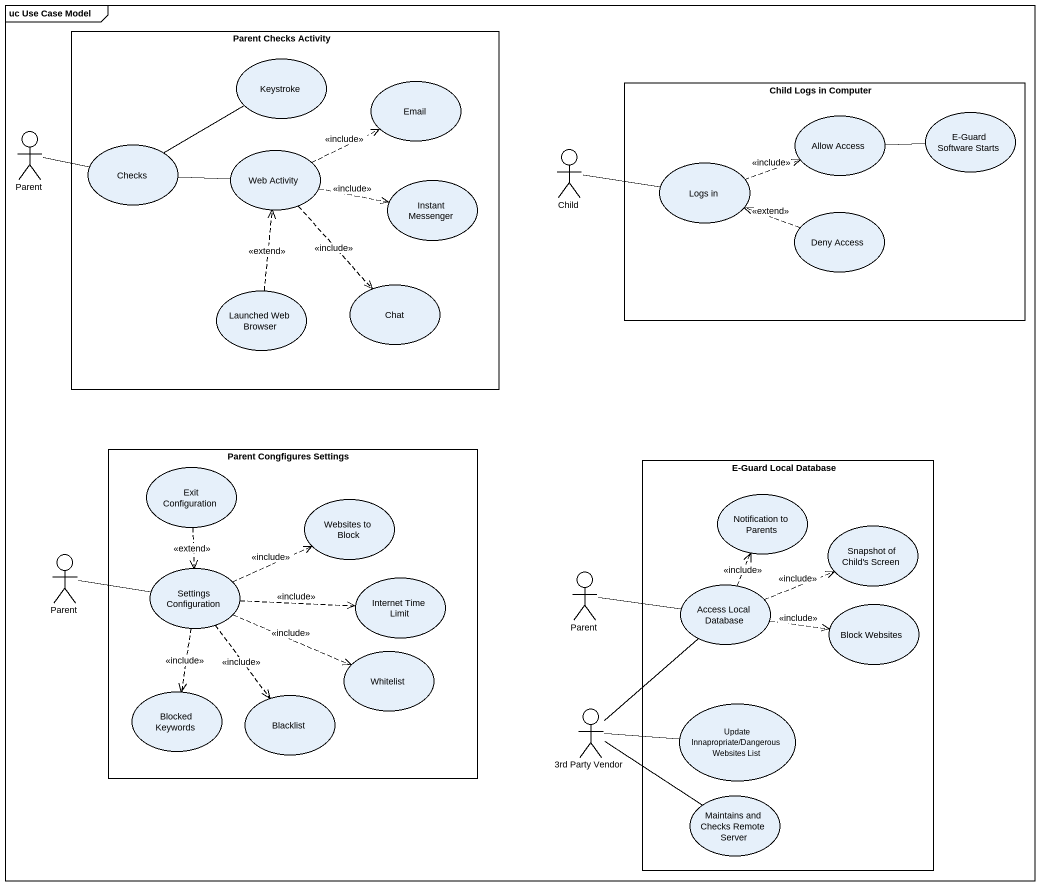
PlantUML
@startuml
mainframe uc Use Case Model
rectangle "Parent Checks Activity" as Parent_Checks_Activity {
  usecase Keystroke
  usecase Email
  usecase Checks
  usecase "Web Activity" as Web_Activity
  usecase "Instant Messenger" as Instant_Messenger
  usecase "Launched Web Browser" as Launched_Web_Browser
  usecase Chat
}
rectangle "Child Logs in Computer" as Child_Logs_in_Computer {
  usecase "Allow Access" as Allow_Access
  usecase "E-Guard Software Starts" as E_Guard_Software_Starts
  usecase "Logs in" as Logs_in
  usecase "Deny Access" as Deny_Access
}
actor Parent
actor Child
rectangle "Parent Congfigures Settings" as Parent_Congfigures_Settings {
  usecase "Exit Configuration" as Exit_Configuration
  usecase "Websites to Block" as Websites_to_Block
  usecase "Settings Configuration" as Settings_Configuration
  usecase "Internet Time Limit" as Internet_Time_Limit
  usecase Whitelist
  usecase "Blocked Keywords" as Blocked_Keywords
  usecase Blacklist
}
rectangle "E-Guard Local Database" as E_Guard_Local_Database {
  usecase "Notification to Parents" as Notification_to_Parents
  usecase "Snapshot of Child's Screen" as Snapshot_of_Child_s_Screen
  usecase "Access Local Database" as Access_Local_Database
  usecase "Block Websites" as Block_Websites
  usecase "Update Innapropriate/Dangerous Websites List" as Update_Innapropriate
  usecase "Maintains and Checks Remote Server" as Maintains_and_Checks_Remote
}
actor "Parent" as Parent_2
actor "Parent" as Parent_3
actor "3rd Party Vendor" as a3rd_Party_Vendor
Parent -right- Checks
Checks -right- Keystroke
Checks -right- Web_Activity
Child -right- Logs_in
Allow_Access -right- E_Guard_Software_Starts
Web_Activity .right.> Email : <<include>>
Web_Activity .right.> Instant_Messenger : <<include>>
Web_Activity ..> Chat : <<include>>
Logs_in .right.> Allow_Access : <<include>>
Deny_Access .left.> Logs_in : <<extend>>
Launched_Web_Browser .up.> Web_Activity : <<extend>>
Exit_Configuration ..> Settings_Configuration : <<extend>>
Parent_2 -right- Settings_Configuration
Settings_Configuration .right.> Websites_to_Block : <<include>>
Settings_Configuration .right.> Internet_Time_Limit : <<include>>
Settings_Configuration .right.> Whitelist : <<include>>
Settings_Configuration ..> Blocked_Keywords : <<include>>
Settings_Configuration ..> Blacklist : <<include>>
Parent_3 -right- Access_Local_Database
Access_Local_Database .up.> Notification_to_Parents : <<include>>
Access_Local_Database .right.> Snapshot_of_Child_s_Screen : <<include>>
Access_Local_Database .right.> Block_Websites : <<include>>
a3rd_Party_Vendor -up- Access_Local_Database
a3rd_Party_Vendor -right- Update_Innapropriate
a3rd_Party_Vendor -right- Maintains_and_Checks_Remote
@enduml
